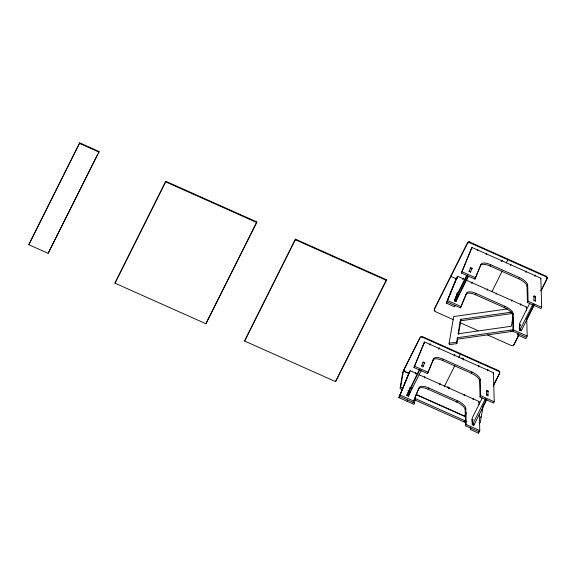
<?xml version="1.0" encoding="UTF-8"?>
<svg xmlns="http://www.w3.org/2000/svg" width="576" height="576" viewBox="0 0 576 576"><rect width="100%" height="100%" fill="white"/><g stroke="black" fill="none" stroke-linecap="round" stroke-linejoin="round"><path stroke-width="0.86" d="M519.811 324.475L520.33 325.339M28.8 244.706L79.697 142.855L99.036 151.481L98.928 152.1L48.132 253.332L28.8 244.706L79.697 142.855M48.132 253.332L97.423 154.699M114.948 283.154L165.845 181.303L256.824 221.904L256.716 222.523L205.92 323.755L114.948 283.154L165.845 181.303M205.92 323.755L256.824 221.904M244.584 341.014L295.488 239.162L386.46 279.763L386.359 280.382L335.563 381.614L244.584 341.014L295.488 239.162M335.563 381.614L386.46 279.763M496.39 379.469L499.608 373.054A1.973 1.807 9.7 0 0 498.636 370.627L422.611 336.701A1.973 1.807 9.7 0 0 420.005 337.529L403.553 370.31L400.738 386.676A1.973 0.763 26.6 0 0 402.394 388.26M408.427 393.538L409.018 390.089M409.075 392.249L409.961 387.079M415.843 372.629L415.375 373.975M408.787 373.414L398.887 397.62L414.036 404.381L415.447 398.621L466.294 421.315M430.286 343.843L429.818 345.182M424.8 376.625L424.332 377.971M450.972 275.81L450.864 276.43L455.839 278.647M439.243 347.839L438.775 349.186M440.179 383.494L439.704 384.833M455.99 298.181L456.725 293.875M457.373 292.579L456.638 296.885L456.113 296.654L454.889 299.426M513.173 329.796L457.38 337.709L457.661 339.134L456.898 343.598L449.402 344.664L449.122 343.238L453.686 316.548L507.37 308.938M444.65 385.488L444.55 386.107L454.896 365.486M463.255 278.136L462.787 279.475M456.898 343.598L456.617 342.173L457.38 337.709M512.035 312.07L460.512 319.378L458.042 333.814L511.344 326.261L512.942 316.915M454.622 354.701L454.154 356.047M458.467 334.39L461.059 319.241M459.101 356.702L458.993 357.314L460.62 353.664L460.238 354.42M477.706 249.343L477.23 250.69M472.212 282.132L471.744 283.478M486.655 253.339L486.187 254.686M464.508 394.351L464.04 395.698M465.062 416.326L465.646 412.927M466.142 412.488L465.422 416.736L416.117 394.726M478.951 365.558L478.483 366.905M473.465 398.347L472.99 399.694M492.07 290.995L491.962 291.607L502.308 270.986M479.333 414.259L479.786 430.567L478.49 433.145L470.275 429.48L470.57 427.759M471.974 422.006L472.414 419.443M502.034 260.201L501.566 261.547M496.548 292.99L496.073 294.336M506.513 262.202L506.405 262.822L508.039 259.164L507.658 259.927M479.858 422.518L479.693 423.497A1.973 0.763 26.6 0 1 479.52 423.727M480.701 417.614L480.866 416.635M481.867 410.753L482.04 409.774M483.019 406.519L480.341 422.208A1.973 0.763 26.6 0 1 479.578 422.518M483.163 405.835L483.055 406.454L486.353 399.888M510.991 264.204L510.523 265.543M511.92 299.851L511.452 301.198M526.37 271.066L525.895 272.405M526.745 319.766L527.198 336.067L525.91 338.652L517.687 334.98L517.982 333.259M519.221 328.522L519.804 325.08M530.467 311.954L530.575 311.335L526.565 319.334M409.435 372.125L399.535 396.324L414.684 403.085M398.887 397.62L410.083 370.836M493.423 372.794L494.23 401.774L493.582 403.063L480.046 397.022L480.694 395.734L480.24 379.534A9.864 3.802 26.6 0 0 471.931 371.995L443.225 359.186A9.864 3.802 26.6 0 0 433.699 358.762L427.522 373.579L413.978 367.538L423.878 343.332M413.978 367.538L424.526 342.043M407.11 394.805L419.292 369.842M421.474 370.037L408.362 396.166L406.958 395.474L408.794 390.989L409.586 391.37M455.17 305.496L454.522 306.792L446.299 303.12L456.199 278.921M408.362 396.166L410.198 391.673M410.4 391.19L410.544 390.823M456.847 277.625L446.947 301.831L460.49 307.872L466.668 293.054A9.864 3.802 26.6 0 1 476.194 293.479L504.9 306.288A9.864 3.802 26.6 0 1 513.209 313.826L513.662 330.026L513.014 331.315L526.55 337.356M446.299 303.12L457.495 276.336M421.466 366.358L423.288 362.074L424.692 362.758L422.87 367.042M540.842 278.294L541.649 307.274L541.001 308.57L527.458 302.522L528.106 301.234L527.659 285.034A9.864 3.802 26.6 0 0 519.343 277.502L490.644 264.694A9.864 3.802 26.6 0 0 481.111 264.262L474.934 279.086L461.398 273.038L471.29 248.839M461.398 273.038L471.938 247.543M468.54 276.228L455.774 301.666L454.37 300.982L456.703 295.286L466.704 275.35M413.762 400.68L413.071 402.372L419.256 387.547A9.864 3.802 26.6 0 1 428.782 387.979L457.488 400.788A9.864 3.802 26.6 0 1 465.797 408.319L466.25 424.519L465.602 425.815L479.138 431.856L479.11 430.646M414.108 399.83L417.571 391.378M417.917 390.535L419.256 387.547M455.774 301.666L457.61 297.173M457.963 296.33L457.668 297.065M468.878 271.865L470.7 267.581L472.111 268.265L470.29 272.549M427.522 373.579L428.558 371.045M428.904 370.195L432.014 362.585M432.36 361.742L433.699 358.762M460.49 307.872L463.255 301.111M463.601 300.262L466.668 293.054M474.934 279.086L477.698 272.318M478.044 271.476L479.426 268.092M479.772 267.242L481.111 264.262M408.672 395.352L408.442 395.806M545.818 280.966L547.193 277.963L546.134 276.17L470.023 242.201L468.612 242.086L467.417 243.029L434.52 308.592A1.973 1.807 9.7 0 0 434.556 310.169M547.02 278.554L547.078 277.171L546.048 276.127M473.062 419.695L472.234 419.422L472.219 417.924L482.22 397.987M471.888 419.947L472.234 419.422L472.406 424.75L473.832 425.326L486.943 399.204M519.271 325.512L519.646 324.922L519.826 330.25L521.251 330.826L534.355 304.704M454.846 299.844L455.306 299.988M407.419 394.322L408.067 394.567M456.206 296.489L457.085 296.921M98.23 153.086L99.036 151.481M408.823 373.32L410.119 370.742L417.37 373.975M456.235 278.827L457.531 276.242L464.782 279.482M415.483 373.356L415.685 372.953M429.926 344.57L430.128 344.167M462.895 278.863L463.097 278.46M477.338 250.07L477.54 249.667M422.906 362.83L423.288 362.074M470.29 268.394L470.7 267.581M407.038 395.122L407.606 394.848M454.45 300.622L454.781 299.952L455.112 300.398M406.958 395.474L420.062 369.353M454.37 300.982L467.474 274.86M411.379 389.088L412.416 387.029M458.107 295.97L459.144 293.904M459.835 292.529L460.865 290.47M461.556 289.094L467.762 276.718M424.318 363.514L424.692 362.758M471.73 269.021L472.111 268.265M455.854 301.306L455.904 300.78M407.102 401.285L407.75 399.996M438.876 348.566L439.085 348.163M471.845 282.859L472.054 282.456M418.608 388.843A9.864 3.802 26.6 0 1 428.134 389.268L428.782 387.979M433.051 360.05A9.864 3.802 26.6 0 1 442.577 360.482L443.225 359.186M466.02 294.343A9.864 3.802 26.6 0 1 475.546 294.775L476.194 293.479M480.463 265.558A9.864 3.802 26.6 0 1 489.996 265.982L490.644 264.694M454.255 355.428L454.457 355.025M487.224 289.721L487.591 288.994L487.123 290.34M501.674 260.928L501.998 260.287M448.769 388.217L449.006 387.727M463.212 359.424L463.414 359.021M448.661 388.829L449.129 387.49L448.574 387.238M463.104 360.043L463.579 358.697L463.018 358.445M465.602 425.815L465.149 409.615A9.864 3.802 26.6 0 0 456.84 402.077L457.488 400.788M480.046 397.022L479.592 380.822A9.864 3.802 26.6 0 0 471.283 373.291L471.931 371.995M513.014 331.315L512.561 315.115A9.864 3.802 26.6 0 0 504.252 307.584L504.9 306.288M527.458 302.522L527.011 286.33A9.864 3.802 26.6 0 0 518.695 278.791L519.343 277.502M465.149 409.615L465.797 408.319M479.592 380.822L480.24 379.534M512.561 315.115L513.209 313.826M527.011 286.33L527.659 285.034M487.541 370.282L487.908 369.554L487.44 370.901M520.51 304.574L520.877 303.847L520.409 305.194M534.96 275.789L535.32 275.062L534.852 276.408M464.105 421.92L464.753 420.624M478.613 402.199L478.98 401.472L418.997 374.702M493.056 373.406L493.423 372.686L424.562 341.95L423.914 343.246L424.267 343.397M526.025 307.699L526.392 306.979L466.409 280.202M540.475 278.914L540.835 278.186L471.974 247.457L471.326 248.746L472.032 249.062M529.639 303.494L519.631 323.431L519.79 324.41M486.324 391.19L486.698 390.434L488.124 391.01L487.865 395.993M533.671 296.82L534.118 295.934L535.543 296.518L535.277 301.5M487.75 391.766L488.124 391.01M535.032 297.526L535.543 296.518M472.01 424.174L472.32 423.418L473.033 424.058M486.439 395.417L486.698 390.434M519.264 329.99L519.732 328.918L520.445 329.558M533.851 300.917L534.118 295.934M472.406 424.75L485.518 398.621M519.826 330.25L532.93 304.128M470.275 429.48L470.923 428.184M517.687 334.98L518.335 333.691M483.487 405.18L484.481 403.207M485.136 401.897L486.13 399.924M493.38 385.474L496.346 379.562M518.537 335.326L514.123 344.124A1.973 1.807 9.7 0 1 513.475 344.83M530.906 310.68L533.873 304.769M540.965 290.635L543.758 285.062M544.003 284.573L545.616 281.362M493.272 386.093L496.238 380.182M496.282 380.088L499.5 373.673A1.973 1.807 9.7 0 0 498.528 371.246L422.503 337.313A1.973 1.807 9.7 0 0 419.897 338.141L402.768 372.283L400.09 387.972A1.973 0.763 26.6 0 0 401.746 389.549M518.818 335.174L514.022 344.736A1.973 1.807 9.7 0 1 511.416 345.564L487.656 334.966M526.702 319.471L533.765 305.388M541.015 290.938L543.65 285.682M543.701 285.588L546.919 279.173A1.973 1.807 9.7 0 0 545.94 276.746L538.877 273.593M408.794 390.989L409.226 391.406M472.234 419.422L472.918 419.832M512.316 313.495L460.793 320.796L460.512 319.378M457.661 339.134L513.454 331.222M449.122 343.238L456.617 342.173M534.233 300.161L535.658 300.744M519.761 324.907L520.474 325.202M519.286 326.124L519.826 326.347M519.782 328.802L520.582 329.126M486.821 394.661L488.246 395.237M472.37 423.302L473.17 423.626M538.776 273.55L469.922 242.82A1.973 1.807 9.7 0 0 467.316 243.648L434.412 309.211A1.973 1.807 9.7 0 0 435.391 311.638L453.607 319.766M489.996 265.982L518.695 278.791M462.046 271.75L475.582 277.79M528.106 301.234L541.649 307.274M456.883 277.538L457.589 277.848M455.947 278.028L457.366 278.669M475.546 294.775L504.252 307.584M447.595 300.542L461.138 306.583M513.662 330.026L527.198 336.067M79.596 143.474L98.928 152.1M165.737 181.915L256.716 222.523M295.38 239.782L386.359 280.382M459.936 322.596L478.152 330.725M461.894 357.948L462.456 358.2M442.577 360.482L471.283 373.291M414.626 366.25L428.17 372.29M480.694 395.734L494.23 401.774M447.451 386.741L448.013 386.986M403.553 370.31L404.978 370.944M403.452 370.922L408.427 373.147M403.416 370.994L408.391 373.212M428.134 389.268L456.84 402.077M407.938 390.73L409.522 391.435M416.65 394.618L465.746 416.534M414.799 399.91L465.646 422.604M400.183 395.035L413.719 401.076M466.25 424.519L479.786 430.567M469.26 271.109L470.664 271.793M455.609 297.662L456.487 298.087M421.848 365.602L423.252 366.293M408.197 392.155L408.989 392.544M510.674 330.156L510.955 331.574M526.392 307.087L526.493 310.709M521.222 329.825L521.251 330.826M478.98 401.587L479.066 404.604M478.462 431.935L478.49 433.145M473.803 424.174L473.832 425.326M435.182 310.846A1.973 1.807 9.7 0 1 435.002 310.709M467.503 242.878L467.417 243.029A1.973 1.807 9.7 0 1 470.023 242.201L468.518 242.114L467.503 242.878"/></g></svg>
